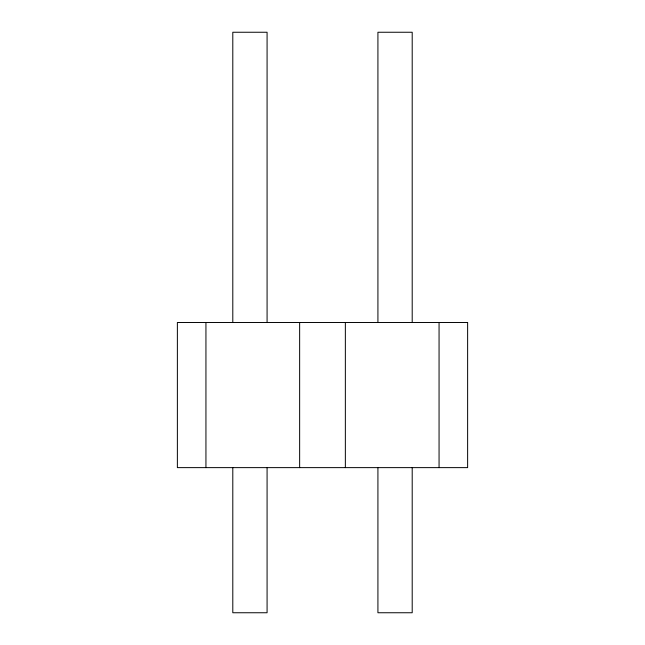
<?xml version="1.0" encoding="UTF-8"?>
<svg xmlns="http://www.w3.org/2000/svg" width="645" height="645" viewBox="0 0 645 645"><rect width="100%" height="100%" fill="white"/><g stroke="black" fill="none" stroke-linecap="round" stroke-linejoin="round"><path stroke-width="0.97" d="M439.06 322.5L439.06 467.625M412.203 322.5L412.203 32.25L377.922 32.25L377.922 322.5M412.203 467.625L412.203 612.75L377.922 612.75L377.922 467.625M345.357 322.5L345.357 467.625M299.643 322.5L299.643 467.625M267.078 322.5L267.078 32.25L232.797 32.25L232.797 322.5M267.078 467.625L267.078 612.75L232.797 612.75L232.797 467.625M205.94 322.5L205.94 467.625M467.625 322.5L177.375 322.5L177.375 467.625L467.625 467.625L467.625 322.5"/></g></svg>
